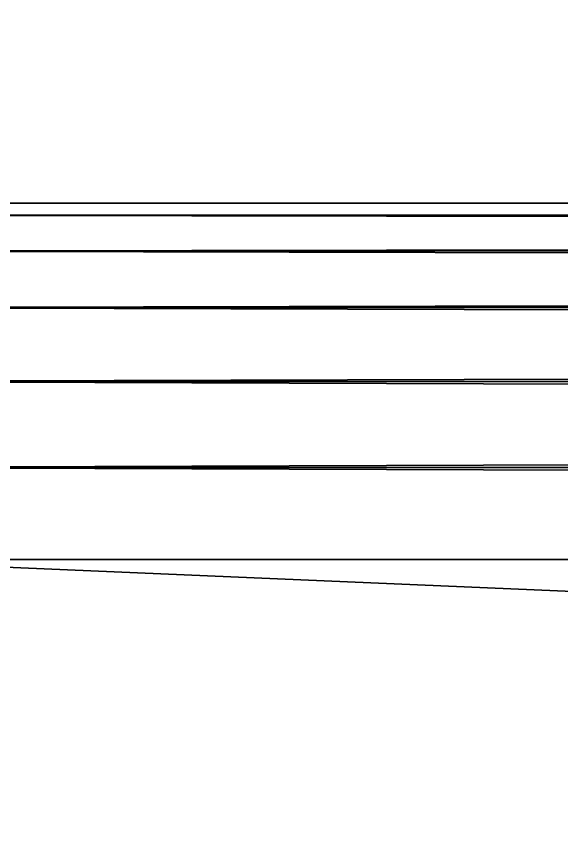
# Model space of a CAD drawing. Extents: x 42.7 to 114.7, y 2.3 to 82.6.
# Drawn here: x 44.222 to 45.751, y 5.56 to 7.859 of the extents above; entities that cross this region are included whole.
import ezdxf

# ---------------------------------------------------------------- set-up
doc = ezdxf.new("R2010")
doc.units = 0
doc.layers.get('0').update_dxf_attribs({"color": 13, "linetype": 'CONTINUOUS'})

msp = doc.modelspace()

# ---------------------------------------------------------------- linework, layer by layer
for p, q in [((43.6919, 7.3347, 17.6061), (113.6919, 7.3347, 17.6061)), ((43.6919, 7.3347, 51.7776), (113.6919, 7.3347, 51.7776)), ((113.6919, 7.3006, 17.2741), (43.6919, 7.3006, 17.2741)), ((113.6919, 7.3006, 52.1096), (43.6919, 7.3006, 52.1096)), ((113.6919, 7.2007, 17.0329), (43.6919, 7.2007, 17.0329)), ((113.6919, 7.2007, 52.3508), (43.6919, 7.2007, 52.3508)), ((113.6919, 7.0418, 16.899), (43.6919, 7.0418, 16.899)), ((113.6919, 7.0418, 52.4847), (43.6919, 7.0418, 52.4847)), ((113.6919, 6.8347, 16.8813), (43.6919, 6.8347, 16.8813)), ((113.6919, 6.8347, 52.5024), (43.6919, 6.8347, 52.5024)), ((113.6919, 6.5935, 16.9812), (43.6919, 6.5935, 16.9812)), ((113.6919, 6.5935, 52.4025), (43.6919, 6.5935, 52.4025)), ((43.6919, 6.3347, 17.1919), (113.6919, 6.3347, 17.1919)), ((43.6919, 6.3347, 52.1919), (113.6919, 6.3347, 52.1919))]:
    msp.add_line(p, q)

# ---------------------------------------------------------------- meshes
mesh = msp.add_polyface()
corners = [(114.6919, 12.3347, -1.3081), (42.6919, 3.3347, -1.3081), (42.6919, 12.3347, -1.3081), (114.6919, 3.3347, -1.3081)]
mesh.append_faces([[corners[k] for k in face] for face in [(0, 1, 2), (1, 0, 3)]], dxfattribs={"vtx0": -1})
mesh = msp.add_polyface()
corners = [(42.6919, 3.3347, 70.6919), (114.6919, 12.3347, 70.6919), (42.6919, 12.3347, 70.6919), (114.6919, 3.3347, 70.6919)]
mesh.append_faces([[corners[k] for k in face] for face in [(0, 1, 2), (1, 0, 3)]], dxfattribs={"vtx0": -1})
mesh = msp.add_polyface()
corners = [(113.6919, 7.3347, 51.7776), (43.6919, 7.3347, 17.6061), (113.6919, 7.3347, 17.6061), (43.6919, 7.3347, 51.7776)]
mesh.append_faces([[corners[k] for k in face] for face in [(0, 1, 2), (1, 0, 3)]], dxfattribs={"vtx0": -1})
mesh = msp.add_polyface()
corners = [(113.6919, 7.3006, 52.1096), (43.6919, 7.3347, 51.7776), (113.6919, 7.3347, 51.7776), (43.6919, 7.3006, 52.1096)]
mesh.append_faces([[corners[k] for k in face] for face in [(0, 1, 2), (1, 0, 3)]], dxfattribs={"vtx0": -1})
mesh = msp.add_polyface()
corners = [(113.6919, 7.3347, 17.6061), (43.6919, 7.3006, 17.2741), (113.6919, 7.3006, 17.2741), (43.6919, 7.3347, 17.6061)]
mesh.append_faces([[corners[k] for k in face] for face in [(0, 1, 2), (1, 0, 3)]], dxfattribs={"vtx0": -1})
mesh = msp.add_polyface()
corners = [(113.6919, 7.3006, 17.2741), (43.6919, 7.2007, 17.0329), (113.6919, 7.2007, 17.0329), (43.6919, 7.3006, 17.2741)]
mesh.append_faces([[corners[k] for k in face] for face in [(0, 1, 2), (1, 0, 3)]], dxfattribs={"vtx0": -1})
mesh = msp.add_polyface()
corners = [(113.6919, 7.2007, 52.3508), (43.6919, 7.3006, 52.1096), (113.6919, 7.3006, 52.1096), (43.6919, 7.2007, 52.3508)]
mesh.append_faces([[corners[k] for k in face] for face in [(0, 1, 2), (1, 0, 3)]], dxfattribs={"vtx0": -1})
mesh = msp.add_polyface()
corners = [(43.6919, 7.0418, 16.899), (113.6919, 7.2007, 17.0329), (43.6919, 7.2007, 17.0329), (113.6919, 7.0418, 16.899)]
mesh.append_faces([[corners[k] for k in face] for face in [(0, 1, 2), (1, 0, 3)]], dxfattribs={"vtx0": -1})
mesh = msp.add_polyface()
corners = [(43.6919, 7.2007, 52.3508), (113.6919, 7.0418, 52.4847), (43.6919, 7.0418, 52.4847), (113.6919, 7.2007, 52.3508)]
mesh.append_faces([[corners[k] for k in face] for face in [(0, 1, 2), (1, 0, 3)]], dxfattribs={"vtx0": -1})
mesh = msp.add_polyface()
corners = [(113.6919, 6.8347, 16.8813), (43.6919, 7.0418, 16.899), (43.6919, 6.8347, 16.8813), (113.6919, 7.0418, 16.899)]
mesh.append_faces([[corners[k] for k in face] for face in [(0, 1, 2), (1, 0, 3)]], dxfattribs={"vtx0": -1})
mesh = msp.add_polyface()
corners = [(113.6919, 7.0418, 52.4847), (43.6919, 6.8347, 52.5024), (43.6919, 7.0418, 52.4847), (113.6919, 6.8347, 52.5024)]
mesh.append_faces([[corners[k] for k in face] for face in [(0, 1, 2), (1, 0, 3)]], dxfattribs={"vtx0": -1})
mesh = msp.add_polyface()
corners = [(113.6919, 6.5935, 16.9812), (43.6919, 6.8347, 16.8813), (43.6919, 6.5935, 16.9812), (113.6919, 6.8347, 16.8813)]
mesh.append_faces([[corners[k] for k in face] for face in [(0, 1, 2), (1, 0, 3)]], dxfattribs={"vtx0": -1})
mesh = msp.add_polyface()
corners = [(113.6919, 6.8347, 52.5024), (43.6919, 6.5935, 52.4025), (43.6919, 6.8347, 52.5024), (113.6919, 6.5935, 52.4025)]
mesh.append_faces([[corners[k] for k in face] for face in [(0, 1, 2), (1, 0, 3)]], dxfattribs={"vtx0": -1})
mesh = msp.add_polyface()
corners = [(43.6919, 6.5935, 52.4025), (113.6919, 6.3347, 52.1919), (43.6919, 6.3347, 52.1919), (113.6919, 6.5935, 52.4025)]
mesh.append_faces([[corners[k] for k in face] for face in [(0, 1, 2), (1, 0, 3)]], dxfattribs={"vtx0": -1})
mesh = msp.add_polyface()
corners = [(113.6919, 6.3347, 17.1919), (43.6919, 6.5935, 16.9812), (43.6919, 6.3347, 17.1919), (113.6919, 6.5935, 16.9812)]
mesh.append_faces([[corners[k] for k in face] for face in [(0, 1, 2), (1, 0, 3)]], dxfattribs={"vtx0": -1})
mesh = msp.add_polyface()
corners = [(113.6919, 6.3347, 52.1919), (43.6919, 3.3347, 49.1919), (43.6919, 6.3347, 52.1919), (113.6919, 3.3347, 49.1919)]
mesh.append_faces([[corners[k] for k in face] for face in [(0, 1, 2), (1, 0, 3)]], dxfattribs={"vtx0": -1})
mesh = msp.add_polyface()
corners = [(43.6919, 6.3347, 17.1919), (113.6919, 3.3347, 20.1919), (113.6919, 6.3347, 17.1919), (43.6919, 3.3347, 20.1919)]
mesh.append_faces([[corners[k] for k in face] for face in [(0, 1, 2), (1, 0, 3)]], dxfattribs={"vtx0": -1})

doc.saveas('drawing.dxf')
